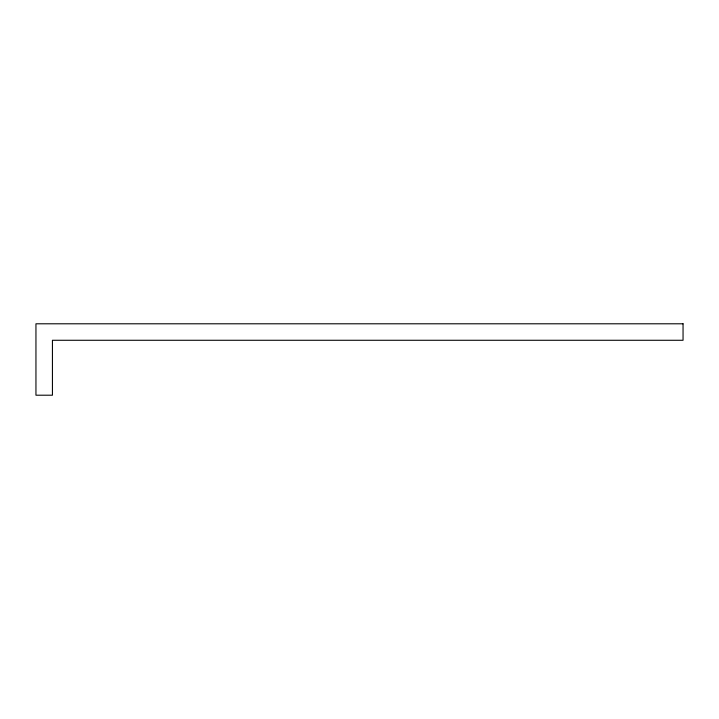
<?xml version="1.0" encoding="UTF-8"?>
<svg xmlns="http://www.w3.org/2000/svg" width="719" height="719" viewBox="0 0 719 719"><rect width="100%" height="100%" fill="white"/><g stroke="black" fill="none" stroke-linecap="round" stroke-linejoin="round"><path stroke-width="1.08" d="M683.05 323.793L35.95 323.793L35.95 395.207L52.433 395.207L52.433 340.276L683.05 340.276L683.05 323.793"/></g></svg>
